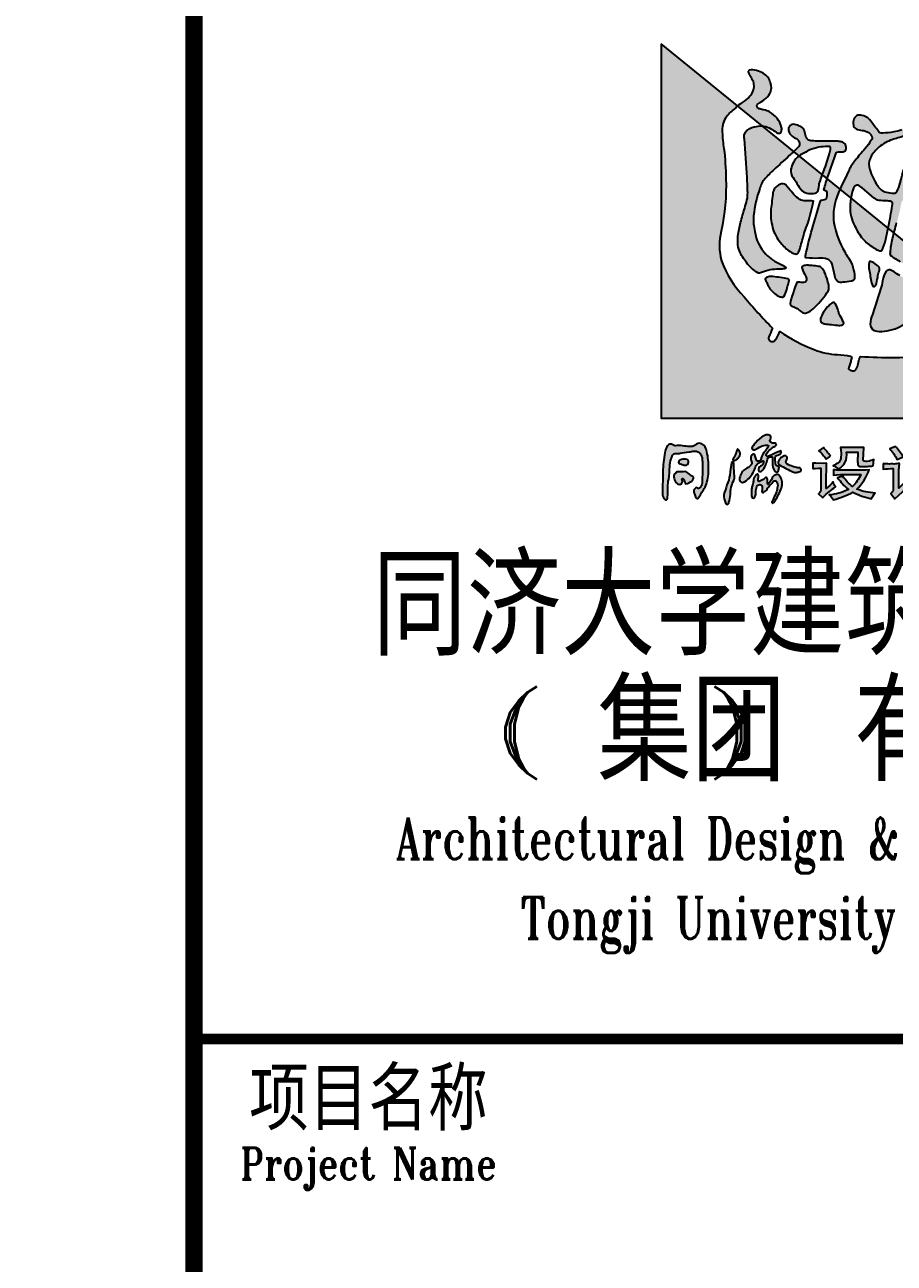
# Model space of a CAD drawing. Extents: x 239268 to 489116, y -316056 to -246175.
# Drawn here: x 346291 to 348051, y -265240 to -262731 of the extents above; entities that cross this region are included whole.
import ezdxf
from ezdxf.enums import TextEntityAlignment as Align

# ---------------------------------------------------------------- set-up
doc = ezdxf.new("R2010")
doc.units = 0
doc.header["$LTSCALE"] = 1000
doc.header["$MEASUREMENT"] = 0
doc.layers.get('0').update_dxf_attribs({"linetype": 'CONTINUOUS'})
doc.layers.add('图框', color=85, linetype='CONTINUOUS')
doc.styles.add('TKZ1_tjhts.shx', font='tjromant.shx', dxfattribs={"bigfont": 'tjhts.shx'})
doc.styles.add('TKZ2_tjkts.shx', font='tjromant.shx', dxfattribs={"bigfont": 'tjkts.shx'})

# ---------------------------------------------------------------- blocks, each defined once
blk = doc.blocks.new('TJAD_TK_LOGO')
at = {"layer": '图框'}
for points in [[(0.3088, 0.2387, -0.055111), (0.2978, 0.218, -0.399817), (0.2889, 0.2131, -0.15154), (0.2813, 0.2164, -0.301448), (0.2805, 0.2256, 0.010306), (0.2893, 0.248, -0.01851), (0.2158, 0.3296, -0.103184), (0.1567, 0.4231, -0.120959), (0.1559, 0.5005, 0.063512), (0.1683, 0.6375, 0.024265), (0.1633, 0.7157, -0.039016), (0.1589, 0.7586, -0.148803), (0.1672, 0.7952, -0.063522), (0.1899, 0.8185, -0.021561), (0.1991, 0.8269), (0, 0.9887), (0, 0.0136), (1.2, 0.0136), (0.9015, 0.2562, -0.02734), (0.8698, 0.2318, -0.056811), (0.8015, 0.1955, -0.043653), (0.7428, 0.1781, 0.070224), (0.7398, 0.1676, -0.155586), (0.7336, 0.1464, -0.268078), (0.7145, 0.1445, 0.046034), (0.7138, 0.1514, -0.10837), (0.7157, 0.158, 0.067272), (0.7193, 0.1723, 0.007869), (0.606, 0.1714, -0.018474), (0.519, 0.1742, 0.089356), (0.5135, 0.1595, -0.084297), (0.509, 0.1441, -0.378712), (0.4979, 0.1366, -0.129516), (0.4872, 0.1418, 0.010082), (0.4893, 0.1483, -0.06366), (0.4927, 0.1585, -0.047427), (0.496, 0.17, 0.412458), (0.4928, 0.175, 0.04646), (0.4591, 0.1791, -0.083304), (0.3984, 0.1918, -0.056916)], [(0.2775, 0.8514, 0.150805), (0.2864, 0.8696, 0.118181), (0.2844, 0.888, 0.061251), (0.2779, 0.9015, 0.110829), (0.2658, 0.9118, 0.065976), (0.2483, 0.9188, 0.129921), (0.2287, 0.9197, 0.40681), (0.2264, 0.9157, 0.07663), (0.2303, 0.907, -0.019502), (0.2369, 0.8958, -0.085799), (0.2406, 0.8843, -0.150999), (0.2351, 0.8585, -0.086307), (0.2248, 0.8465, -0.019332), (0.2062, 0.8326, 0.015742), (0.1991, 0.8269), (0.2636, 0.7745, -0.014783), (0.2672, 0.7742, -0.092021), (0.2852, 0.7675, -0.021612), (0.2992, 0.7583, 0.020501), (0.3016, 0.7569, -0.138406), (0.302, 0.7565, -0.004327), (0.3042, 0.7558, 0.041521), (0.3068, 0.7553, 0.017006), (0.3094, 0.7562, 0.175362), (0.3127, 0.7602, 0.115175), (0.3133, 0.7703, 0.133458), (0.3016, 0.7947, 0.090138), (0.282, 0.8113, 0.068529), (0.2674, 0.8165, -0.013934), (0.2566, 0.8189, -0.201719), (0.2496, 0.8239, -0.378426), (0.2504, 0.8307, -0.084166), (0.2598, 0.8373, 0.070184)], [(0.2636, 0.7745, 0.064867), (0.2476, 0.7736, 0.116531), (0.2256, 0.7646, 0.208218), (0.2161, 0.7503, 0.02194), (0.2164, 0.7413, -0.003556), (0.2234, 0.6402, -0.008585), (0.2249, 0.6059, -0.036626), (0.2244, 0.5869, -0.030322), (0.2188, 0.5654, 0.008639), (0.2079, 0.5277, 0.029199), (0.2005, 0.4927, 0.047639), (0.1991, 0.4689, 0.083135), (0.2032, 0.4501, 0.077424), (0.2218, 0.4185, 0.095524), (0.2514, 0.392, 0.133345), (0.2555, 0.391, 0.037671), (0.266, 0.3945, -0.074764), (0.2892, 0.4005, -0.017227), (0.3115, 0.4018, 0.103318), (0.3238, 0.4034, 0.529251), (0.3243, 0.406, 0.058891), (0.3103, 0.4144, -0.106556), (0.2722, 0.4408, -0.157893), (0.2439, 0.4997, -0.090292), (0.2406, 0.5406, -0.061166), (0.2567, 0.6121, -0.11155), (0.2702, 0.6374, -0.016825), (0.2934, 0.6606, -0.002917), (0.3335, 0.6973, 0.013927), (0.3452, 0.7082)], [(0.4736, 0.7314, 0.018572), (0.4732, 0.7314), (0.4732, 0.7318, 0.06936), (0.4703, 0.733, 0.047212), (0.46, 0.7347, 0.024282), (0.4431, 0.7352, -0.000753), (0.4115, 0.7353, -0.013374), (0.3921, 0.7358, -0.164458), (0.3817, 0.7396, -0.15617), (0.3755, 0.7508, 0.064833), (0.3714, 0.765, 0.17195), (0.3603, 0.7744, 0.077232), (0.3482, 0.7786, 0.099365), (0.3407, 0.7784, 0.128164), (0.3354, 0.7756, 0.199677), (0.3314, 0.766, 0.156287), (0.3348, 0.7545, 0.086381), (0.3434, 0.7463, 0.029794), (0.3514, 0.742, -0.218512), (0.3587, 0.7337, -0.050196), (0.3602, 0.726, -0.223734), (0.3564, 0.7197, -0.013892), (0.3452, 0.7082), (0.3589, 0.6971, -0.00619), (0.3868, 0.7123, -0.093205), (0.4339, 0.7212, -0.103421), (0.4394, 0.72, -0.384925), (0.4409, 0.717, -0.045853), (0.4384, 0.7029, -0.014561), (0.4233, 0.6576, 0.006316), (0.4195, 0.6478), (0.4323, 0.6374, -0.003465), (0.4348, 0.6445, -0.002724), (0.4557, 0.7043, -0.338072), (0.4611, 0.707, 0.005218), (0.4734, 0.7074, 0.309415), (0.4756, 0.7082, 0.132077), (0.4786, 0.7099, 0.147744), (0.4814, 0.7154, 0.135646), (0.4808, 0.7231, 0.18433)]]:
    blk.add_hatch(color=256, dxfattribs=at).paths.add_polyline_path(points)
h = blk.add_hatch(color=256, dxfattribs=at)
h.paths.add_polyline_path([(0.7123, 0.7547, 0.083086), (0.7078, 0.7611, 0.127732), (0.7011, 0.7644, 0.060999), (0.6727, 0.7685, 0.050289), (0.6488, 0.769, 0.061315), (0.6263, 0.7647, -0.058239), (0.6053, 0.759, -0.023274), (0.5769, 0.7559, -0.318074), (0.5654, 0.7615, -0.012807), (0.5459, 0.787, 0.176594), (0.5273, 0.8007, 0.141446), (0.5118, 0.8023, 0.254042), (0.5015, 0.7926, 0.094349), (0.5002, 0.7774, 0.272202), (0.5073, 0.7669, 0.06938), (0.523, 0.7632, -0.099001), (0.5405, 0.7575, -0.173209), (0.5486, 0.7467, -0.244282), (0.547, 0.7377, -0.042049), (0.5309, 0.7159, 0.019533), (0.5043, 0.6835, 0.074328), (0.4889, 0.6592, -0.003717), (0.4656, 0.6104), (0.4938, 0.5874, -0.03259), (0.4985, 0.6073, -0.114709), (0.5043, 0.6174), (0.5072, 0.6195), (0.5091, 0.6202), (0.5118, 0.6201), (0.5142, 0.6193), (0.5231, 0.6138), (0.5294, 0.6085), (0.5482, 0.5915), (0.5545, 0.5865), (0.5549, 0.5865, 0.137325), (0.5628, 0.5817, 0.052206), (0.5812, 0.5795, -0.039081), (0.5963, 0.5784, -0.061234), (0.5998, 0.5775, -0.389955), (0.6022, 0.5741, -0.015439), (0.6014, 0.5665, -0.009793), (0.5919, 0.5135, -0.001555), (0.5909, 0.5086), (0.6061, 0.4962, -0.005675), (0.6129, 0.5218, 0.021764), (0.6244, 0.5699, -0.037231), (0.6265, 0.5785, -0.166808), (0.6296, 0.5808, 0.014415), (0.6366, 0.5837, 0.232872), (0.6415, 0.5909, 0.087887), (0.641, 0.6009, 0.002273), (0.6378, 0.6149, -0.178357), (0.6381, 0.6188, -0.001216), (0.6509, 0.6596, -0.011476), (0.6643, 0.6991, -0.017032), (0.6756, 0.7288, -0.192629), (0.6888, 0.7399, -0.05264), (0.7021, 0.7447, 0.121865), (0.7115, 0.7475, 0.384919)])
h.paths.add_polyline_path([(0.5967, 0.7372, -0.021509), (0.6281, 0.7468, -0.053885), (0.6378, 0.7487, -0.363115), (0.652, 0.7407, -0.093078), (0.646, 0.7046, 0.023125), (0.6222, 0.6265, -0.067346), (0.6135, 0.6034, -0.278742), (0.6057, 0.5995, -0.067064), (0.5855, 0.6021, -0.223721), (0.5632, 0.6194, -0.070697), (0.543, 0.6609, -0.171192), (0.5437, 0.69, -0.090372), (0.5638, 0.7166, -0.097027)], flags=16)
h = blk.add_hatch(color=256, dxfattribs=at)
h.paths.add_polyline_path([(0.4195, 0.6478), (0.3589, 0.6971, 0.122439), (0.3441, 0.6794, 0.077208), (0.3376, 0.6622, 0.221374), (0.3431, 0.6401, -0.044103), (0.3534, 0.6251, 0.092474), (0.3673, 0.6059, 0.149827), (0.383, 0.5987, 0.078107), (0.4006, 0.5996, 0.300992), (0.4085, 0.6066, 0.003448), (0.4116, 0.6244, -0.014936)])
h.paths.add_polyline_path([(0.4481, 0.5312, -0.118411), (0.4656, 0.6104), (0.4323, 0.6374, 0.013731), (0.4236, 0.6091, 0.354128), (0.4255, 0.6066, 0.149403), (0.4255, 0.6062, -0.033756), (0.429, 0.6051, -0.301225), (0.4322, 0.6016, -0.067966), (0.4306, 0.5853, -0.155357), (0.4255, 0.5826, -0.0383), (0.4175, 0.5813, 0.394404), (0.4141, 0.5771, -0.002997), (0.3933, 0.5061, 0.027314), (0.3759, 0.4366, 0.262389), (0.3769, 0.4312, 0.054171), (0.4093, 0.4301, -0.120269), (0.4322, 0.4278, -0.238212), (0.445, 0.4145, -0.030328), (0.4518, 0.3843, 0.177342), (0.4589, 0.3692, 0.189169), (0.4732, 0.3674, 0.024901), (0.4941, 0.3699, 0.43233), (0.5035, 0.3812, 0.054023), (0.4992, 0.4064, 0.072563), (0.4928, 0.4227, -0.024272), (0.4732, 0.4551, -0.09052)])
h.paths.add_polyline_path([(0.5909, 0.5086), (0.4938, 0.5874, 0.02545), (0.492, 0.5716, 0.128799), (0.5009, 0.5201, 0.044216), (0.5216, 0.4843, 0.076323), (0.548, 0.4604, 0.034366), (0.5624, 0.4519, 0.076032), (0.5722, 0.4489, 0.341488), (0.575, 0.4509, 0.069217), (0.5844, 0.4795, 0.009229)])
h.paths.add_polyline_path([(0.6061, 0.4962, 0.003269), (0.6024, 0.4814, 0.051211), (0.5967, 0.4451, 0.204101), (0.5987, 0.435, -0.011598), (0.6232, 0.4203, -0.044991), (0.6598, 0.3936, -0.200983), (0.6695, 0.3801, -0.006426), (0.6785, 0.3385, 0.079721), (0.6871, 0.3112, 0.326464), (0.6907, 0.3094, 0.087838), (0.6948, 0.3111, 0.087656), (0.7146, 0.3317, 0.286319), (0.7196, 0.3603, 0.076349), (0.7011, 0.3885, -0.160397), (0.6755, 0.4398), (0.6755, 0.4398)])
h.paths.add_polyline_path([(0.8517, 0.2966), (0.7903, 0.3465, 0.007087), (0.7769, 0.3013, 0.070922), (0.7741, 0.2754, 0.248353), (0.779, 0.265, 0.199635), (0.7954, 0.2684, -0.006886), (0.8134, 0.2746, 0.05678), (0.8467, 0.293, 0.006803)])
h = blk.add_hatch(color=256, dxfattribs=at)
h.paths.add_polyline_path([(0.393, 0.5629, -0.011586), (0.3965, 0.5787, 0.253288), (0.3961, 0.5791, 0.095247), (0.3878, 0.5795, -0.0106), (0.3763, 0.5795, -0.133876), (0.3608, 0.5833, -0.082431), (0.3451, 0.5964, -0.01622), (0.3317, 0.6124, 0.042319), (0.324, 0.621, 0.140851), (0.3172, 0.6238, 0.145933), (0.3085, 0.6218, 0.038492), (0.302, 0.6178), (0.3016, 0.6178, 0.000616), (0.3, 0.6162, 0.032553), (0.2979, 0.6148, 0.095329), (0.2942, 0.6103, 0.096767), (0.2905, 0.5971, -0.001525), (0.2876, 0.5737, 0.034244), (0.285, 0.5522, 0.085899), (0.2916, 0.5041, 0.097395), (0.3137, 0.4669, 0.083463), (0.3395, 0.445, 0.098864), (0.3517, 0.4407, 0.30663), (0.3559, 0.443, 0.075685), (0.3606, 0.4535, 0.009946), (0.371, 0.4905, -0.023424), (0.3776, 0.5099, 0.034776)])
h.paths.add_polyline_path([(0.3331, 0.3723, 0.321528), (0.3303, 0.3767, 0.021484), (0.2909, 0.382, 0.022843), (0.2815, 0.3822, 0.102534), (0.2763, 0.381, 0.130045), (0.2718, 0.3783, 0.267367), (0.2712, 0.3737, -0.005872), (0.2757, 0.3643, 0.058515), (0.2798, 0.3554, 0.081344), (0.2949, 0.3383, 0.099387), (0.3095, 0.3298, 0.035917), (0.3152, 0.3284, 0.245908), (0.3185, 0.3297, 0.105203), (0.327, 0.3486, -0.034055), (0.3316, 0.3653, 0.056891)])
h.paths.add_polyline_path([(0.4315, 0.3396, 0.245812), (0.436, 0.3593, 0.065072), (0.4255, 0.3925, 0.134826), (0.4253, 0.3934, -0.114996), (0.4251, 0.3945, 0.061748), (0.4182, 0.4045, 0.16919), (0.4099, 0.4088, 0.009694), (0.3932, 0.4108, 0.017654), (0.3823, 0.4116, 0.044621), (0.3745, 0.4112, 0.15913), (0.3675, 0.4082, 0.263058), (0.3666, 0.4036, 0.037983), (0.3754, 0.3845, -0.091013), (0.3784, 0.3745, -0.183458), (0.3763, 0.3696, -0.186991), (0.3705, 0.3666, -0.076588), (0.3638, 0.3668, 0.012233), (0.357, 0.368, 0.175338), (0.3532, 0.367, 0.023216), (0.3404, 0.3302, 0.04069), (0.3358, 0.3123, 0.28537), (0.3389, 0.3059, 0.048651), (0.3472, 0.3023, -0.083296), (0.3595, 0.2951, 0.044689), (0.3674, 0.2887, 0.196761), (0.3781, 0.2876, 0.127879), (0.3954, 0.2982, 0.050671)])
h.paths.add_polyline_path([(0.4633, 0.2851, 0.013244), (0.4608, 0.2933, 0.042352), (0.4538, 0.3106, 0.086452), (0.451, 0.3142, 0.181931), (0.4475, 0.3144, 0.105167), (0.437, 0.3071, 0.063777), (0.4225, 0.2892, 0.079039), (0.415, 0.2726, 0.295118), (0.4173, 0.2626, 0.12746), (0.4262, 0.259, 0.051219), (0.4378, 0.2577, -0.006938), (0.4592, 0.2552, 0.101871), (0.4716, 0.2561, 0.282022), (0.4753, 0.2604, 0.127329), (0.4734, 0.2662), (0.4732, 0.2662, -0.004335)])
h.paths.add_polyline_path([(0.6577, 0.3076, -0.058552), (0.6453, 0.3355, -0.043685), (0.6412, 0.3591, 0.088622), (0.6365, 0.3722, 0.151789), (0.6215, 0.3846, -0.046532), (0.6062, 0.3942, 0.04555), (0.5995, 0.3981, 0.043142), (0.5967, 0.3991), (0.5966, 0.3994, 0.251715), (0.5858, 0.3963, 0.137334), (0.5764, 0.371, -0.022108), (0.5712, 0.349, 0.025269), (0.5573, 0.3052, -0.028381), (0.5499, 0.2836, 0.095667), (0.5444, 0.258, 0.266705), (0.5545, 0.2414, 0.133638), (0.5811, 0.2399, 0.117773), (0.6341, 0.259, 0.081266), (0.6603, 0.2854, 0.080524), (0.6632, 0.2917), (0.6632, 0.292), (0.6636, 0.2924), (0.6636, 0.2952), (0.6632, 0.2952, 0.059624)])
h.paths.add_polyline_path([(0.5675, 0.4064, 0.121011), (0.5636, 0.4099, 0.051248), (0.5498, 0.4198, 0.077555), (0.5447, 0.4219, 0.238499), (0.5422, 0.4212, 0.167798), (0.5412, 0.4181, 0.09655), (0.5414, 0.3999, -0.014406), (0.5433, 0.3923, -0.00033), (0.5454, 0.375, 0.1059), (0.5513, 0.3573, 0.313865), (0.5557, 0.3565, 0.231713), (0.5604, 0.3643, 0.026659), (0.5643, 0.3846, -0.007425), (0.5681, 0.3998, 0.16995)])
h.paths.add_polyline_path([(0.6788, 0.2495, 0.082015), (0.6802, 0.2581, 0.360369), (0.6746, 0.2636, 0.094324), (0.6683, 0.2635, 0.109868), (0.6658, 0.2629, -0.017853), (0.6636, 0.2619), (0.6632, 0.2619, 0.095638), (0.6515, 0.2506, 0.069381), (0.6467, 0.2423, 0.391778), (0.6489, 0.2376, 0.16265), (0.6584, 0.2374, 0.029698), (0.6632, 0.2387), (0.6636, 0.2387, 0.027865), (0.6738, 0.2427, 0.232972)])
h.paths.add_polyline_path([(0.7651, 0.3086, -0.00792), (0.7663, 0.3122, -0.04061), (0.7673, 0.3161, 0.057732), (0.7686, 0.323, 0.231089), (0.7664, 0.3309, 0.223752), (0.7548, 0.3302, 0.032861), (0.7336, 0.3152, -0.012035), (0.7156, 0.3033, 0.160241), (0.7001, 0.2874, 0.160304), (0.6998, 0.2673, 0.221951), (0.7087, 0.2557, 0.080228), (0.7255, 0.2484, 0.124433), (0.7414, 0.2473, 0.177577), (0.7482, 0.2548, 0.06059), (0.7578, 0.2826, -0.013372)])
h = blk.add_hatch(color=256, dxfattribs=at)
h.paths.add_polyline_path([(0.1087, -0.0549, 0.215782), (0.0955, -0.0527, 0.067417), (0.0878, -0.0572, -0.168397), (0.0723, -0.0608, -0.018722), (0.0557, -0.0587, 0.069135), (0.0371, -0.0584, -0.211583), (0.0322, -0.0571, 0.012327), (0.0271, -0.0542, 0.18165), (0.0227, -0.0546, 0.234564), (0.0145, -0.0607, 0.06939), (0.0092, -0.0773, 0.040114), (0.004, -0.1264, 0.00862), (0.0038, -0.1509, 0.034302), (0.0033, -0.1865, 0.240525), (0.0113, -0.1992, 0.151405), (0.014, -0.1995, 0.254247), (0.0165, -0.1924, 0.038225), (0.0174, -0.1663, -0.061608), (0.0194, -0.1463, 0.026815), (0.0223, -0.1127, -0.054652), (0.0257, -0.0929, -0.028262), (0.0289, -0.0835, -0.253686), (0.0385, -0.0789, 0.007206), (0.0489, -0.0782, -0.006599), (0.0729, -0.0746, 0.009999), (0.0841, -0.0723, -0.062381), (0.0934, -0.0735, -0.15567), (0.0993, -0.0771, -0.051163), (0.1052, -0.0853, -0.102101), (0.1065, -0.0911, -0.03095), (0.1072, -0.1291, 0.010088), (0.1069, -0.1503, -0.131285), (0.1038, -0.1627, -0.019629), (0.1006, -0.1683, -0.485137), (0.0962, -0.1696, 0.001583), (0.093, -0.1677, 0.165296), (0.0875, -0.1704, 0.24859), (0.0847, -0.1785, 0.066176), (0.0882, -0.1886, 0.038595), (0.0909, -0.1945, 0.378365), (0.0951, -0.1957, 0.077759), (0.1038, -0.1826, 0.016012), (0.1121, -0.17, 0.054651), (0.1183, -0.1552, 0.087206), (0.1231, -0.1116, 0.064902), (0.1173, -0.0684, 0.144064)])
h.paths.add_polyline_path([(0.0629, -0.0931), (0.0559, -0.0934), (0.0526, -0.0942), (0.0487, -0.0957), (0.0473, -0.0971), (0.0457, -0.0999, 0.333571), (0.0462, -0.1038, 0.045952), (0.0523, -0.1067, 0.064784), (0.0622, -0.1092, 0.210865), (0.0684, -0.1072, 0.127927), (0.0706, -0.102, 0.211886), (0.0696, -0.0958, 0.12013), (0.0674, -0.0941)], flags=17)
h.paths.add_polyline_path([(0.058, -0.146, -0.039434), (0.0609, -0.152, 0.054133), (0.0642, -0.1578, 0.123184), (0.0796, -0.1504, 0.140353), (0.0842, -0.1429, 0.284617), (0.0828, -0.1391, -0.012464), (0.0763, -0.135, 0.016141), (0.0639, -0.1258, -0.029736), (0.0406, -0.1269, -0.149024), (0.0367, -0.13, 0.190304), (0.0335, -0.134, 0.089845), (0.0332, -0.143, 0.171078), (0.0413, -0.1572, 0.249801), (0.0503, -0.1586, 0.378768), (0.055, -0.1529, 0.031236), (0.054, -0.1458), (0.0561, -0.1439)], flags=17)
h.paths.add_polyline_path([(0.1936, -0.0808, -0.130766), (0.1929, -0.0832, -0.049), (0.1889, -0.0904, 0.175351), (0.1867, -0.0955, 0.389375), (0.1886, -0.0971, 0.146359), (0.1966, -0.0935, 0.079034), (0.2024, -0.0886, 0.101244), (0.205, -0.0836, 0.132531), (0.2051, -0.0769, 0.067751), (0.2031, -0.0722, 0.050259), (0.1996, -0.0676, 0.454265), (0.198, -0.0678, 0.06765), (0.196, -0.0731, 0.007561)])
h.paths.add_polyline_path([(0.189, -0.104, 0.313541), (0.1862, -0.1002, 0.335576), (0.1832, -0.1018, 0.015792), (0.1784, -0.1349, -0.057755), (0.1712, -0.1608, 0.000363), (0.1628, -0.1859, 0.094511), (0.1671, -0.2072, 0.230423), (0.1705, -0.2113, 0.369117), (0.1764, -0.2058, 0.039319), (0.18, -0.1854, -0.109188), (0.1887, -0.1489, 0.00425), (0.1908, -0.1434, 0.032369), (0.1887, -0.118, -0.025515)])
h.paths.add_polyline_path([(0.251, -0.0452, 0.093827), (0.2363, -0.0633, 0.302072), (0.2373, -0.0679, 0.296548), (0.2444, -0.0681, 0.04254), (0.259, -0.0604, -0.129019), (0.2753, -0.0571, -0.117204), (0.2785, -0.0581, -0.328405), (0.2786, -0.0608, -0.051459), (0.2703, -0.0723, 0.085646), (0.2604, -0.09, 0.031903), (0.2597, -0.0932, -0.315533), (0.2562, -0.0979, -0.134544), (0.2509, -0.099, -0.408117), (0.2479, -0.0961, 0.035639), (0.2445, -0.0851, 0.084333), (0.2416, -0.0806, 0.358627), (0.239, -0.0802, 0.227473), (0.2329, -0.092, 0.148882), (0.235, -0.0994, -0.254787), (0.2358, -0.1059, -0.110418), (0.229, -0.1131, -0.032156), (0.2173, -0.1207, 0.122106), (0.2102, -0.1279, 0.074479), (0.2035, -0.1443, 0.233421), (0.2058, -0.152, 0.316166), (0.2167, -0.1523, 0.122903), (0.2315, -0.1397, 0.056501), (0.2413, -0.1246, -0.025506), (0.2474, -0.11, -0.174643), (0.2597, -0.1006, 0.004602), (0.2657, -0.0979, -0.251477), (0.2643, -0.107, -0.130218), (0.2586, -0.1116, 0.16089), (0.2539, -0.1165, 0.172735), (0.253, -0.123, 0.448793), (0.2607, -0.1246, 0.141971), (0.272, -0.1086, 0.057248), (0.2765, -0.0945, -0.334885), (0.2836, -0.0873, -0.076773), (0.2877, -0.0871, -0.545841), (0.2894, -0.0894, -0.008092), (0.2895, -0.1045, 0.139136), (0.2949, -0.1235, 0.144746), (0.301, -0.1277, 0.355116), (0.3041, -0.1263, 0.046986), (0.3064, -0.118, 0.052614), (0.3072, -0.1148, 0.237681), (0.3057, -0.1128, 0.025436), (0.3015, -0.1114, -0.354836), (0.298, -0.1075, -0.049448), (0.2968, -0.0935, -0.035628), (0.2969, -0.0883, -0.387964), (0.3001, -0.084, -0.009611), (0.3071, -0.0814, 0.187317), (0.3113, -0.0778, 0.232403), (0.3115, -0.0721, 0.143525), (0.3105, -0.0719, 0.022411), (0.2879, -0.0821, -0.00319), (0.2795, -0.086, -0.206179), (0.276, -0.0863, -0.165764), (0.2735, -0.0838, -0.217969), (0.274, -0.0802, -0.110096), (0.2841, -0.0684, -0.031862), (0.2964, -0.0594, 0.078929), (0.2994, -0.0567, 0.264707), (0.2996, -0.0548, 0.034215), (0.298, -0.0525, 0.174735), (0.2957, -0.0516, 0.001752), (0.2917, -0.0518, -0.177458), (0.2867, -0.0505, -0.140307), (0.2831, -0.0469, -0.275752), (0.2842, -0.0412, 0.167681), (0.2852, -0.035, 0.301407), (0.2787, -0.0302, 0.08311), (0.273, -0.0304, 0.130737)])
h.paths.add_polyline_path([(0.3265, -0.1185, 0.027579), (0.3434, -0.1267, 0.154526), (0.3537, -0.1275, 0.082415), (0.3631, -0.1246, 0.312986), (0.3634, -0.1187, 0.221824), (0.3602, -0.1161, 0.031656), (0.355, -0.1158, -0.00721), (0.3422, -0.1122, -0.071904), (0.3274, -0.106, -0.267193), (0.324, -0.1005, -0.023267), (0.3278, -0.0922, 0.395574), (0.3247, -0.0851, 0.188464), (0.3166, -0.0869, 0.051998), (0.3107, -0.0902, 0.108508), (0.3062, -0.0972, 0.200123), (0.3045, -0.1041, 0.191616), (0.3078, -0.1086, -0.01282)])
h.paths.add_polyline_path([(0.3061, -0.1345, 0.188222), (0.2987, -0.1344, 0.20573), (0.2909, -0.1393, 0.018376), (0.2852, -0.1492, -0.117409), (0.2773, -0.1592, -0.060927), (0.2765, -0.1465, 0.215117), (0.2745, -0.1419, 0.470033), (0.2699, -0.1433, -0.045545), (0.2616, -0.1486, -0.074224), (0.2553, -0.1514, -0.568137), (0.252, -0.1485, -0.07678), (0.2526, -0.1441, 0.100197), (0.2529, -0.1346, 0.387299), (0.2502, -0.1327, 0.118665), (0.2478, -0.1338, 0.185429), (0.2406, -0.1469, -0.018374), (0.2387, -0.1583, 0.026924), (0.2355, -0.1694, -0.013447), (0.2349, -0.18, 0.097057), (0.2361, -0.1921, 0.277047), (0.2398, -0.1951, 0.192921), (0.2429, -0.1932, 0.125735), (0.2464, -0.1796, -0.084178), (0.2486, -0.1648, -0.292454), (0.2566, -0.1598, -0.427415), (0.2627, -0.1662, -0.039723), (0.2621, -0.1773, 0.744354), (0.2674, -0.1794, 0.173973), (0.2753, -0.1721, -0.079593), (0.2831, -0.1615, 0.037997), (0.2923, -0.1518, -0.536451), (0.3002, -0.1519, -0.220641), (0.3027, -0.1657, -0.033334), (0.3, -0.1785, -0.02197), (0.2922, -0.1962, -0.036413), (0.288, -0.2042, 0.059035), (0.2879, -0.2046, 0.221247), (0.2894, -0.2077, 0.229092), (0.2907, -0.2079, 0.104052), (0.2938, -0.2056, 0.039622), (0.3034, -0.1893, 0.031663), (0.3116, -0.1728, 0.083922), (0.3151, -0.1559, 0.095464), (0.3114, -0.1418, 0.118136)])
h.paths.add_polyline_path([(0.4291, -0.0935), (0.4405, -0.0853, 0.028783), (0.4221, -0.0627), (0.4102, -0.0715, -0.06685)])
h.paths.add_polyline_path([(0.4215, -0.1047), (0.4022, -0.1042), (0.3969, -0.1036), (0.3948, -0.1036), (0.3948, -0.1181), (0.4007, -0.1176), (0.4092, -0.1169), (0.4158, -0.1168), (0.4158, -0.1709, -0.223037), (0.4102, -0.1829, -0.003297), (0.4095, -0.1842), (0.42, -0.1936, 0.201777), (0.4221, -0.1917, -0.033526), (0.4536, -0.1659, -0.02738), (0.4473, -0.1527, -0.067274), (0.4298, -0.1697, -0.004515), (0.43, -0.112, -0.051491), (0.4312, -0.1036)])
h.paths.add_polyline_path([(0.4681, -0.0776), (0.4676, -0.0915, -0.202539), (0.4614, -0.1024, -0.066868), (0.4473, -0.1105, -0.101276), (0.4613, -0.1193, 0.145344), (0.4788, -0.1017, 0.140249), (0.4824, -0.0753, -0.003162), (0.5118, -0.0753, -0.016144), (0.5113, -0.0906, 0.052901), (0.5122, -0.1087, 0.214665), (0.5146, -0.1118, 0.093296), (0.5153, -0.1118, 0.137117), (0.5238, -0.1126, 0.000424), (0.5373, -0.1123, 0.022294), (0.5517, -0.1112), (0.5538, -0.0948), (0.5502, -0.0961), (0.5458, -0.0974), (0.5419, -0.0985), (0.5363, -0.0994), (0.5323, -0.0995), (0.5266, -0.0985), (0.5261, -0.0963), (0.5266, -0.0805), (0.5279, -0.0627), (0.5208, -0.0631), (0.5109, -0.0633), (0.4981, -0.0633), (0.4859, -0.0633), (0.4771, -0.0632), (0.4669, -0.0627)])
h.paths.add_polyline_path([(0.5056, -0.1225, -0.002263), (0.4652, -0.1224, -0.028919), (0.4487, -0.1207), (0.4487, -0.1351), (0.4568, -0.134), (0.467, -0.1332, -0.001197), (0.5012, -0.1332, 0.000411), (0.5195, -0.1332, -0.117897), (0.4977, -0.1647, -0.081518), (0.4732, -0.1382), (0.4592, -0.142, 0.067412), (0.4873, -0.1722, -0.099344), (0.4368, -0.1867, -0.117302), (0.4487, -0.1993, 0.051291), (0.4985, -0.1798, 0.052048), (0.5475, -0.1968, -0.102524), (0.5573, -0.1817, -0.086164), (0.5097, -0.1716, 0.112398), (0.5412, -0.1212, -0.018709)])
h.paths.add_polyline_path([(0.6036, -0.1181), (0.6036, -0.1747, -0.094232), (0.598, -0.1829), (0.6085, -0.1968), (0.647, -0.1609), (0.64, -0.147), (0.619, -0.1691), (0.619, -0.1241, -0.058001), (0.6207, -0.1057, 0.319569), (0.6199, -0.1049, 0.045142), (0.6064, -0.1062, 0.020451), (0.5944, -0.1061, -0.034776), (0.5777, -0.1049), (0.5777, -0.1193, -0.030546)])
h.paths.add_polyline_path([(0.6099, -0.0601), (0.5952, -0.0664, -0.049542), (0.6141, -0.0941), (0.6302, -0.0872, 0.030356)])
h.paths.add_polyline_path([(0.6595, -0.1054, -0.019379), (0.6351, -0.1042), (0.6351, -0.1193, -0.02608), (0.6603, -0.1181), (0.682, -0.1181), (0.682, -0.1729, -0.021278), (0.6806, -0.2012), (0.6974, -0.2012, -0.017067), (0.6967, -0.1716), (0.6967, -0.1181), (0.7148, -0.1181, -0.024313), (0.7409, -0.1193), (0.7409, -0.1042, -0.018656), (0.7103, -0.1055), (0.6967, -0.1055), (0.6967, -0.0765, -0.143011), (0.7016, -0.0589, 0.162811), (0.697, -0.0572, 0.035376), (0.6847, -0.0564, 0.004148), (0.6806, -0.0564, -0.046173), (0.6819, -0.0675, -0.00345), (0.682, -0.1055, -0.001359)])
h.paths.add_polyline_path([(0.7665, -0.0695), (0.7665, -0.0854), (0.8078, -0.0854), (0.8078, -0.2004), (0.8257, -0.2004), (0.8257, -0.0854), (0.867, -0.0854), (0.867, -0.0695)])
h.paths.add_polyline_path([(0.9301, -0.1569, -0.040499), (0.9291, -0.1744, -0.3078), (0.915, -0.1875, -0.189438), (0.8973, -0.1845, -0.186489), (0.89, -0.1721, -0.07743), (0.8894, -0.158), (0.8723, -0.158, 0.198241), (0.8816, -0.1938, 0.214326), (0.9098, -0.2039, 0.249549), (0.9415, -0.1907, 0.135294), (0.948, -0.1641), (0.948, -0.0695), (0.9301, -0.0695)])
h.paths.add_polyline_path([(1.0285, -0.0695), (1.0088, -0.0695), (0.9602, -0.2004), (0.9786, -0.2004), (0.9926, -0.1613), (1.0441, -0.1613), (1.0579, -0.2004), (1.0772, -0.2004)])
h.paths.add_polyline_path([(1.0186, -0.0882), (1.0389, -0.146), (0.9981, -0.146)], flags=16)
h.paths.add_polyline_path([(1.0908, -0.0695), (1.0908, -0.2004), (1.1399, -0.2004, 0.229129), (1.182, -0.1827, 0.179316), (1.1971, -0.1343, 0.181564), (1.1826, -0.0858, 0.220204), (1.1406, -0.0695)])
h.paths.add_polyline_path([(1.1086, -0.0846), (1.1391, -0.0846, -0.337188), (1.1746, -0.1078, -0.124189), (1.1773, -0.1517, -0.40123), (1.1391, -0.1844), (1.1086, -0.1844)], flags=16)
blk.add_lwpolyline([(0, 0.9887), (0, 0.0136), (1.2, 0.0136)], close=True, dxfattribs=at)
for points in [[(0.6232, 0.4203, 0.011598), (0.5987, 0.435, -0.204101), (0.5967, 0.4451, -0.051211), (0.6024, 0.4814, -0.008944), (0.6129, 0.5218, 0.021764)], [(0.6263, 0.7647, -0.058239), (0.6053, 0.759, -0.023274), (0.5769, 0.7559, -0.318074), (0.5654, 0.7615, -0.012807), (0.5459, 0.787, 0.176594), (0.5273, 0.8007, 0.141446), (0.5118, 0.8023, 0.254042), (0.5015, 0.7926, 0.094349), (0.5002, 0.7774, 0.272202), (0.5073, 0.7669, 0.06938), (0.523, 0.7632, -0.099001), (0.5405, 0.7575, -0.176084), (0.5487, 0.7465, -0.238335), (0.547, 0.7377, -0.042049), (0.5309, 0.7159, 0.019533), (0.5043, 0.6835, 0.074328), (0.4889, 0.6592, -0.003717), (0.4656, 0.6104, 0.118412), (0.4481, 0.5312, 0.09052), (0.4732, 0.4551, 0.024272), (0.4928, 0.4227, -0.072563), (0.4992, 0.4064, -0.054023), (0.5035, 0.3812, -0.43233), (0.4941, 0.3699, -0.024901), (0.4732, 0.3674, -0.189169), (0.4589, 0.3692, -0.177342), (0.4518, 0.3843, 0.030328), (0.445, 0.4145, 0.238212), (0.4322, 0.4278, 0.120269), (0.4093, 0.4301, -0.054171), (0.3769, 0.4312, -0.262389), (0.3759, 0.4366, -0.027314), (0.3933, 0.5061, 0.002997), (0.4141, 0.5771, -0.42145), (0.4179, 0.5814, 0.036527), (0.4255, 0.5826, 0.155357), (0.4306, 0.5853, 0.067966), (0.4322, 0.6016, 0.301225), (0.429, 0.6051, 0.033756), (0.4255, 0.6062, -0.149403), (0.4255, 0.6066, -0.354128), (0.4236, 0.6091, -0.017197), (0.4348, 0.6445, -0.010154), (0.4348, 0.6445, -0.002724), (0.4557, 0.7043, -0.338072), (0.4611, 0.707, 0.005218), (0.4734, 0.7074, 0.309415), (0.4756, 0.7082, 0.132077), (0.4786, 0.7099, 0.147744), (0.4814, 0.7154, 0.135646), (0.4808, 0.7231, 0.18433), (0.4736, 0.7314, 0.018572), (0.4732, 0.7314), (0.4732, 0.7318, 0.071117), (0.4702, 0.733, 0.046841), (0.46, 0.7347, 0.024282), (0.4431, 0.7352, -0.000753), (0.4115, 0.7353, -0.013374), (0.3921, 0.7358, -0.164458), (0.3817, 0.7396, -0.15617), (0.3755, 0.7508, 0.064833), (0.3714, 0.765, 0.17195), (0.3603, 0.7744, 0.077232), (0.3482, 0.7786, 0.099365), (0.3407, 0.7784, 0.128164), (0.3354, 0.7756, 0.199677), (0.3314, 0.766, 0.156287), (0.3348, 0.7545, 0.086381), (0.3434, 0.7463, 0.029794), (0.3514, 0.742, -0.218512), (0.3587, 0.7337, -0.050196), (0.3602, 0.726, -0.223734), (0.3564, 0.7197, -0.027824), (0.3335, 0.6973, 0.002917), (0.2934, 0.6606, 0.016825), (0.2702, 0.6374, 0.11155), (0.2567, 0.6121, 0.061166), (0.2406, 0.5406, 0.090292), (0.2439, 0.4997, 0.157893), (0.2722, 0.4408, 0.106556), (0.3103, 0.4144, -0.057352), (0.324, 0.4062, -0.620281), (0.3238, 0.4034, -0.103318), (0.3115, 0.4018, 0.017227), (0.2892, 0.4005, 0.074764), (0.266, 0.3945, -0.037671), (0.2555, 0.391, -0.146442), (0.2511, 0.3922, -0.094541), (0.2218, 0.4185, -0.075684), (0.2035, 0.4493, -0.086697), (0.1991, 0.4689, -0.047639), (0.2005, 0.4927, -0.029199), (0.2079, 0.5277, -0.008639), (0.2188, 0.5654, 0.030322), (0.2244, 0.5869, 0.036626), (0.2249, 0.6059, 0.008585), (0.2234, 0.6402, 0.003541), (0.2164, 0.7409, -0.022961), (0.2161, 0.7503, -0.208218), (0.2256, 0.7646, -0.116531), (0.2476, 0.7736, -0.079727), (0.2672, 0.7742, -0.092021), (0.2852, 0.7675, -0.021612), (0.2992, 0.7583, 0.020501), (0.3016, 0.7569, -0.138406), (0.302, 0.7565, -0.004327), (0.3042, 0.7558, 0.041521), (0.3068, 0.7553, 0.017006), (0.3094, 0.7562, 0.218913), (0.313, 0.7614, 0.100805), (0.3133, 0.7703, 0.133458), (0.3016, 0.7947, 0.090138), (0.282, 0.8113, 0.068529), (0.2674, 0.8165, -0.013934), (0.2566, 0.8189, -0.201719), (0.2496, 0.8239, -0.33618), (0.2499, 0.8301, -0.089843), (0.2598, 0.8373, 0.067656), (0.2769, 0.8508, 0.15691), (0.2864, 0.8696, 0.118181), (0.2844, 0.888, 0.061251), (0.2779, 0.9015, 0.110829), (0.2658, 0.9118, 0.065976), (0.2483, 0.9188, 0.126476), (0.2292, 0.9198, 0.453262), (0.2264, 0.9157, 0.07663), (0.2303, 0.907, -0.019502), (0.2369, 0.8958, -0.085799), (0.2406, 0.8843, -0.150999), (0.2351, 0.8585, -0.086307), (0.2248, 0.8465, -0.019332), (0.2062, 0.8326, 0.037315), (0.1899, 0.8185, 0.063522), (0.1672, 0.7952, 0.148803), (0.1589, 0.7586, 0.039016), (0.1633, 0.7157, -0.024265), (0.1683, 0.6375, -0.063512), (0.1559, 0.5005, 0.120959), (0.1567, 0.4231, 0.103184), (0.2158, 0.3296, 0.01851), (0.2893, 0.248, -0.010306), (0.2805, 0.2256, 0.301448), (0.2813, 0.2164, 0.15154), (0.2889, 0.2131, 0.399817), (0.2978, 0.218, 0.055111), (0.3088, 0.2387, 0.056916), (0.3984, 0.1918, 0.083304), (0.4591, 0.1791, -0.046418), (0.4928, 0.175, -0.509372), (0.4955, 0.1688, 0.042269), (0.4927, 0.1585, 0.06366), (0.4893, 0.1483, -0.010082), (0.4872, 0.1418, 0.129516), (0.4979, 0.1366, 0.378712), (0.509, 0.1441, 0.084297), (0.5135, 0.1595, -0.089356), (0.519, 0.1742, 0.018474), (0.606, 0.1714, -0.007869), (0.7193, 0.1723, -0.067272)], [(0.6281, 0.7468, 0.021509), (0.5967, 0.7372, 0.097027), (0.5638, 0.7166, 0.090372), (0.5437, 0.69, 0.169889), (0.5429, 0.6611, 0.071038), (0.5632, 0.6194, 0.223721), (0.5855, 0.6021, 0.067064), (0.6057, 0.5995, 0.278742), (0.6135, 0.6034, 0.067346), (0.6222, 0.6265, -0.023125), (0.646, 0.7046, 0.093078), (0.652, 0.7407, 0.363115), (0.6378, 0.7487, 0.053885), (0.6281, 0.7468, 6.810958)], [(0.4339, 0.7212, 0.093231), (0.3868, 0.7123, 0.00619), (0.3589, 0.6971, 0.122439), (0.3441, 0.6794, 0.077208), (0.3376, 0.6622, 0.223971), (0.3433, 0.6399, -0.043458), (0.3534, 0.6251, 0.092474), (0.3673, 0.6059, 0.149827), (0.383, 0.5987, 0.078107), (0.4006, 0.5996, 0.300992), (0.4085, 0.6066, 0.003448), (0.4116, 0.6244, -0.021253), (0.4233, 0.6576, 0.014561), (0.4384, 0.7029, 0.045853), (0.4409, 0.717, 0.360509), (0.4396, 0.7199, 0.107188), (0.4339, 0.7212, -16745.559379)], [(0.3961, 0.5791, 0.094892), (0.3878, 0.5795, -0.0106), (0.3763, 0.5795, -0.133876), (0.3608, 0.5833, -0.082431), (0.3451, 0.5964, -0.01622), (0.3317, 0.6124, 0.042319), (0.324, 0.621, 0.140851), (0.3172, 0.6238, 0.145933), (0.3085, 0.6218, 0.038492), (0.302, 0.6178), (0.3016, 0.6178, 0.000616), (0.3, 0.6162, 0.031804), (0.298, 0.6148, 0.096292), (0.2942, 0.6103, 0.096767), (0.2905, 0.5971, -0.001525), (0.2876, 0.5737, 0.034244), (0.285, 0.5522, 0.085899), (0.2916, 0.5041, 0.097395), (0.3137, 0.4669, 0.083463), (0.3395, 0.445, 0.098864), (0.3517, 0.4407, 0.30663), (0.3559, 0.443, 0.075685), (0.3606, 0.4535, 0.009946), (0.371, 0.4905, -0.023424), (0.3776, 0.5099, 0.034776), (0.393, 0.5629, -0.011586), (0.3965, 0.5787, 0.266953), (0.3961, 0.5791, -9.367818)], [(0.5963, 0.5784, 0.039081), (0.5812, 0.5795, -0.052206), (0.5628, 0.5817, -0.137325), (0.5549, 0.5865), (0.5545, 0.5865), (0.5482, 0.5915), (0.5294, 0.6085), (0.5231, 0.6138), (0.5142, 0.6193), (0.5118, 0.6201), (0.5091, 0.6202), (0.5072, 0.6195), (0.5043, 0.6174, 0.11368), (0.4985, 0.6074, 0.058255), (0.492, 0.5716, 0.128799), (0.5009, 0.5201, 0.044216), (0.5216, 0.4843, 0.076323), (0.548, 0.4604, 0.034366), (0.5624, 0.4519, 0.072238), (0.5717, 0.449, 0.392565), (0.575, 0.4509, 0.069217), (0.5844, 0.4795, 0.010784), (0.5919, 0.5135, 0.009793), (0.6014, 0.5665, 0.015439), (0.6022, 0.5741, 0.389955), (0.5998, 0.5775, 0.061234), (0.5963, 0.5784, -16.613237)], [(0.5636, 0.4099, 0.051248), (0.5498, 0.4198, 0.074352), (0.545, 0.4219, 0.258738), (0.5422, 0.4212, 0.167798), (0.5412, 0.4181, 0.09655), (0.5414, 0.3999, -0.014406), (0.5433, 0.3923, -0.00033), (0.5454, 0.375, 0.1059), (0.5513, 0.3573, 0.313865), (0.5557, 0.3565, 0.231713), (0.5604, 0.3643, 0.026659), (0.5643, 0.3846, -0.007268), (0.568, 0.3995, 0.17843), (0.5675, 0.4064, 0.121011), (0.5636, 0.4099, -4.005973)], [(0.3745, 0.4112, 0.15913), (0.3675, 0.4082, 0.288408), (0.3667, 0.4032, 0.037176), (0.3754, 0.3845, -0.091013), (0.3784, 0.3745, -0.183458), (0.3763, 0.3696, -0.186991), (0.3705, 0.3666, -0.073503), (0.3641, 0.3668, 0.012051), (0.3574, 0.3679, 0.191959), (0.3532, 0.367, 0.023216), (0.3404, 0.3302, 0.04069), (0.3358, 0.3123, 0.28537), (0.3389, 0.3059, 0.048651), (0.3472, 0.3023, -0.083296), (0.3595, 0.2951, 0.044689), (0.3674, 0.2887, 0.196761), (0.3781, 0.2876, 0.127879), (0.3954, 0.2982, 0.050671), (0.4315, 0.3396, 0.245812), (0.436, 0.3593, 0.065072), (0.4255, 0.3925, 0.14855), (0.4253, 0.3935, -0.105311), (0.4251, 0.3945, 0.061748), (0.4182, 0.4045, 0.172152), (0.4097, 0.4088, 0.009599), (0.3932, 0.4108, 0.017654), (0.3823, 0.4116, 0.044621), (0.3745, 0.4112, 14.039162)], [(0.5995, 0.3981, 0.043142), (0.5967, 0.3991), (0.5966, 0.3994, 0.251715), (0.5858, 0.3963, 0.137334), (0.5764, 0.371, -0.022108), (0.5712, 0.349, 0.025269), (0.5573, 0.3052, -0.028381), (0.5499, 0.2836, 0.095667), (0.5444, 0.258, 0.266705), (0.5545, 0.2414, 0.133638), (0.5811, 0.2399, 0.117773), (0.6341, 0.259, 0.081266)], [(0.6215, 0.3846, -0.046532), (0.6062, 0.3942, 0.04555), (0.5995, 0.3981, -0.637022)], [(0.3303, 0.3767, 0.021484), (0.2909, 0.382, 0.022843), (0.2815, 0.3822, 0.102534), (0.2763, 0.381, 0.130045), (0.2718, 0.3783, 0.297474), (0.2714, 0.3732, -0.00558), (0.2757, 0.3643, 0.058515), (0.2798, 0.3554, 0.081344), (0.2949, 0.3383, 0.099387), (0.3095, 0.3298, 0.035917), (0.3152, 0.3284, 0.291616), (0.3189, 0.3302, 0.101893), (0.327, 0.3486, -0.0334), (0.3315, 0.3649, 0.055709), (0.333, 0.3718, 0.351699), (0.3303, 0.3767, 0.192035)], [(0.4475, 0.3144, 0.105167), (0.437, 0.3071, 0.063777), (0.4225, 0.2892, 0.079039), (0.415, 0.2726, 0.295118), (0.4173, 0.2626, 0.12746), (0.4262, 0.259, 0.051219), (0.4378, 0.2577, -0.006938), (0.4592, 0.2552, 0.096731), (0.471, 0.2559, 0.313514), (0.4753, 0.2604, 0.118262), (0.4736, 0.2658), (0.4736, 0.2661), (0.4732, 0.2662, -0.004335), (0.4633, 0.2851, 0.013244), (0.4608, 0.2933, 0.040921), (0.4541, 0.31, 0.09847), (0.451, 0.3142, 0.181931), (0.4475, 0.3144, 6.785247)], [(0.4405, -0.0853, 0.028783), (0.4221, -0.0627), (0.4102, -0.0715, -0.06685), (0.4291, -0.0935), (0.4405, -0.0853)], [(0.6099, -0.0601), (0.5952, -0.0664, -0.049542), (0.6141, -0.0941), (0.6302, -0.0872, 0.030356), (0.6099, -0.0601, -0.367543)], [(0.0674, -0.0941), (0.0629, -0.0931), (0.0559, -0.0934), (0.0526, -0.0942), (0.0487, -0.0957), (0.0473, -0.0971), (0.0457, -0.0999), (0.0457, -0.0999, 0.333571), (0.0462, -0.1038, 0.045952), (0.0523, -0.1067, 0.064784), (0.0622, -0.1092, 0.210865), (0.0684, -0.1072, 0.127927), (0.0706, -0.102, 0.211886), (0.0696, -0.0958, 0.12013), (0.0674, -0.0941, 0.205248)], [(0.1979, -0.068, 0.064778), (0.196, -0.0731, 0.007561), (0.1936, -0.0808, -0.130766), (0.1929, -0.0832, -0.049), (0.1889, -0.0904, 0.145283), (0.1868, -0.0946, 0.551757), (0.1886, -0.0971, 0.146359), (0.1966, -0.0935, 0.079034), (0.2024, -0.0886, 0.101244), (0.205, -0.0836, 0.132531), (0.2051, -0.0769, 0.09128), (0.2022, -0.0707, 0.033188), (0.1998, -0.0677, 0.58845), (0.1979, -0.068, 1.283189)], [(0.324, -0.1005, -0.023267), (0.3278, -0.0922, 0.395574), (0.3247, -0.0851, 0.188464), (0.3166, -0.0869, 0.051998), (0.3107, -0.0902, 0.108508), (0.3062, -0.0972, 0.200123), (0.3045, -0.1041, 0.239968), (0.3091, -0.1093, -0.011966), (0.3265, -0.1185, 0.026796), (0.3429, -0.1265, 0.16248), (0.3537, -0.1275, 0.082415), (0.3631, -0.1246, 0.312986), (0.3634, -0.1187, 0.221824), (0.3602, -0.1161, 0.031656), (0.355, -0.1158, -0.00721), (0.3422, -0.1122, -0.071904), (0.3274, -0.106, -0.267193), (0.324, -0.1005, -1.034673)], [(0.0406, -0.1269), (0.0406, -0.1269, -0.149024), (0.0367, -0.13, 0.190304), (0.0335, -0.134, 0.089845), (0.0332, -0.143, 0.171078), (0.0413, -0.1572, 0.249801), (0.0503, -0.1586, 0.403637), (0.0549, -0.1524, 0.029133), (0.054, -0.1458), (0.0561, -0.1439), (0.058, -0.146, -0.039434), (0.0609, -0.152, 0.054133), (0.0642, -0.1578, 0.123184), (0.0796, -0.1504, 0.129726), (0.084, -0.1436, 0.403849), (0.0819, -0.1386, -0.010847), (0.0763, -0.135, 0.016141), (0.0639, -0.1258, -0.029736), (0.0406, -0.1269, 49.864195)], [(0.1832, -0.1018, 0.015792), (0.1784, -0.1349, -0.057755), (0.1712, -0.1608, 0.000363), (0.1628, -0.1859, 0.094511), (0.1671, -0.2072, 0.230423), (0.1705, -0.2113, 0.369117), (0.1764, -0.2058, 0.039319), (0.18, -0.1854, -0.109188), (0.1887, -0.1489, 0.00425), (0.1908, -0.1434, 0.032369), (0.1887, -0.118, -0.024093), (0.189, -0.1048, 0.365167), (0.1862, -0.1002, 0.335576), (0.1832, -0.1018, -4.82272)], [(0.4312, -0.1036), (0.4215, -0.1047), (0.4022, -0.1042), (0.3969, -0.1036), (0.3948, -0.1036), (0.3948, -0.1036), (0.3948, -0.1181), (0.4007, -0.1176), (0.4092, -0.1169), (0.4158, -0.1168), (0.4158, -0.171, -0.221898), (0.4102, -0.1829, -0.003297), (0.4095, -0.1842), (0.42, -0.1936, 0.201777), (0.4221, -0.1917, -0.033526), (0.4536, -0.1659, -0.02738), (0.4473, -0.1527, -0.067274), (0.4298, -0.1697, -0.004515), (0.43, -0.112, -0.051491), (0.4312, -0.1036, 1.276431)], [(0.4487, -0.1206), (0.4487, -0.1351), (0.4568, -0.134), (0.467, -0.1332, -0.001197), (0.5012, -0.1332, 0.000411), (0.5195, -0.1332, -0.117897), (0.4977, -0.1647, -0.081518), (0.4732, -0.1382), (0.4592, -0.142, 0.067412), (0.4873, -0.1722, -0.099344), (0.4368, -0.1867, -0.117302), (0.4487, -0.1993, 0.051291), (0.4985, -0.1798, 0.052048), (0.5475, -0.1968, -0.102524), (0.5573, -0.1817, -0.086164), (0.5097, -0.1716, 0.112398), (0.5412, -0.1212, -0.018709), (0.5056, -0.1225, -0.002263), (0.4652, -0.1224, -0.029288), (0.4485, -0.1206, -12.247816)], [(0.2478, -0.1338, 0.185682), (0.2406, -0.1469, -0.018341), (0.2387, -0.1583, 0.026924), (0.2355, -0.1694, -0.013447), (0.2349, -0.18, 0.093363), (0.236, -0.1917, 0.304335), (0.2398, -0.1951, 0.291554), (0.2438, -0.1916, 0.117574), (0.2464, -0.1787, -0.079063), (0.2486, -0.1648, -0.300592), (0.2569, -0.1598, -0.368552), (0.2626, -0.1652, -0.043209), (0.2621, -0.1773, 0.744354), (0.2674, -0.1794, 0.177438), (0.2754, -0.1719, -0.078291), (0.2831, -0.1615, 0.039946), (0.2927, -0.1512, -0.451499), (0.2998, -0.1514, -0.230308), (0.3027, -0.1657, -0.033334), (0.3, -0.1785, -0.02197), (0.2922, -0.1962, -0.034481), (0.2883, -0.2038, 0.327695), (0.2882, -0.2061, 0.128468), (0.2894, -0.2077, 0.229092), (0.2907, -0.2079, 0.151567), (0.2948, -0.2041, 0.035943), (0.3034, -0.1893, 0.031663), (0.3116, -0.1728, 0.083922), (0.3151, -0.1559, 0.095464), (0.3114, -0.1418, 0.118136), (0.3061, -0.1345, 0.188222), (0.2987, -0.1344, 0.20573), (0.2909, -0.1393, 0.021251), (0.2844, -0.1508, -0.101043), (0.2773, -0.1592, -0.060927), (0.2765, -0.1465, 0.215117), (0.2745, -0.1419, 0.470033), (0.2699, -0.1433, -0.045545), (0.2616, -0.1486, -0.074224), (0.2553, -0.1514, -0.417651), (0.2521, -0.1497, -0.097649), (0.2526, -0.1441, 0.097114), (0.253, -0.1349, 0.421439), (0.2502, -0.1327, 0.118665), (0.2478, -0.1338, 0.480434)]]:
    blk.add_lwpolyline(points, format="xyb", dxfattribs=at)
for points in [[(0.273, -0.0304, 0.130737), (0.251, -0.0452, 0.088699), (0.2369, -0.0622, 0.387064), (0.2373, -0.0679, 0.296548), (0.2444, -0.0681, 0.04254), (0.259, -0.0604, -0.129019), (0.2753, -0.0571, -0.117204), (0.2785, -0.0581, -0.328405), (0.2786, -0.0608, -0.051459), (0.2703, -0.0723, 0.085646), (0.2604, -0.09, 0.042347), (0.2595, -0.0943, -0.257362), (0.2562, -0.0979, -0.134544), (0.2509, -0.099, -0.408117), (0.2479, -0.0961, 0.033303), (0.2447, -0.0858, 0.096312), (0.2416, -0.0806, 0.428215), (0.2386, -0.0805, 0.197066), (0.233, -0.0907, 0.173607), (0.235, -0.0994, -0.254787), (0.2358, -0.1059, -0.110418), (0.229, -0.1131, -0.032156), (0.2173, -0.1207, 0.123756), (0.2101, -0.1281, 0.067355), (0.2039, -0.1428, 0.278531), (0.2058, -0.152, 0.316166), (0.2167, -0.1523, 0.122903), (0.2315, -0.1397, 0.056501), (0.2413, -0.1246, -0.025506), (0.2474, -0.11, -0.174643), (0.2597, -0.1006, 0.004602), (0.2657, -0.0979, -0.251477), (0.2643, -0.107, -0.130218), (0.2586, -0.1116, 0.16089), (0.2539, -0.1165, 0.172735), (0.253, -0.123, 0.448793), (0.2607, -0.1246, 0.141971), (0.272, -0.1086, 0.060529), (0.2766, -0.0936, -0.306995), (0.2836, -0.0873, -0.076773), (0.2877, -0.0871, -0.332365), (0.2894, -0.0882, -0.00874), (0.2895, -0.1045, 0.139136), (0.2949, -0.1235, 0.144746), (0.301, -0.1277, 0.411443), (0.3043, -0.1258, 0.044065), (0.3064, -0.118, 0.052614), (0.3072, -0.1148, 0.288852), (0.3052, -0.1126, 0.027434), (0.3007, -0.1112, -0.22073), (0.2982, -0.1087, -0.053716), (0.2968, -0.0935, -0.048058), (0.2971, -0.0866, -0.264203), (0.3001, -0.084, -0.009366), (0.3069, -0.0815, 0.189138), (0.3112, -0.0779, 0.23794), (0.3115, -0.0721, 0.298753), (0.3095, -0.0723, 0.021447), (0.2879, -0.0821, -0.00319), (0.2795, -0.086, -0.206179), (0.276, -0.0863, -0.165764), (0.2735, -0.0838, -0.217969), (0.274, -0.0802, -0.110096), (0.2841, -0.0684, -0.031862), (0.2964, -0.0594, 0.078929), (0.2994, -0.0567, 0.347861), (0.2993, -0.0542, 0.026782), (0.298, -0.0525, 0.206765), (0.2952, -0.0516, 0.001894), (0.291, -0.0518, -0.151169), (0.2867, -0.0505, -0.140307), (0.2831, -0.0469, -0.275752), (0.2842, -0.0412, 0.167681), (0.2852, -0.035, 0.301407), (0.2787, -0.0302, 0.08311)], [(0.0841, -0.0723, -0.064608), (0.0938, -0.0736, -0.148081), (0.0993, -0.0771, -0.051163), (0.1052, -0.0853, -0.102101), (0.1065, -0.0911, -0.03095), (0.1072, -0.1291, 0.010316), (0.1069, -0.1508, -0.114991), (0.1044, -0.1617, -0.026322), (0.0999, -0.1693, -0.36855), (0.0962, -0.1696, 0.001583), (0.093, -0.1677, 0.165296), (0.0875, -0.1704, 0.284311), (0.085, -0.1796, 0.058684), (0.0882, -0.1886, 0.035482), (0.0906, -0.194, 0.42388), (0.0951, -0.1957, 0.077759), (0.1038, -0.1826, 0.016012), (0.1121, -0.17, 0.060529), (0.1188, -0.1536, 0.083781), (0.1231, -0.1116, 0.063229), (0.1176, -0.0695, 0.154163), (0.1087, -0.0549, 0.215782), (0.0955, -0.0527, 0.067417), (0.0878, -0.0572, -0.15511), (0.0736, -0.0609, -0.020128), (0.0557, -0.0587, 0.069135), (0.0371, -0.0584, -0.152007), (0.0334, -0.0579, 0.015393), (0.0271, -0.0542, 0.18165), (0.0227, -0.0546, 0.24442), (0.0143, -0.0611, 0.067673), (0.0092, -0.0773, 0.040114), (0.004, -0.1264, 0.00862), (0.0038, -0.1509, 0.034302), (0.0033, -0.1865, 0.219688), (0.0102, -0.1985, 0.224662), (0.014, -0.1995, 0.254247), (0.0165, -0.1924, 0.038225), (0.0174, -0.1663, -0.061608), (0.0194, -0.1463, 0.026815), (0.0223, -0.1127, -0.054652), (0.0257, -0.0929, -0.028262), (0.0289, -0.0835, -0.253686), (0.0385, -0.0789, 0.007206), (0.0489, -0.0782, -0.006599), (0.0729, -0.0746, 0.009999)], [(0.5517, -0.1112), (0.5538, -0.0948), (0.5502, -0.0961), (0.5458, -0.0974), (0.5419, -0.0985), (0.5363, -0.0994), (0.5323, -0.0995), (0.5283, -0.0988), (0.5265, -0.0979), (0.5263, -0.0971), (0.5261, -0.0954), (0.5266, -0.0805), (0.5279, -0.0627), (0.5208, -0.0631), (0.5109, -0.0633), (0.4981, -0.0633), (0.4859, -0.0633), (0.4771, -0.0632), (0.4669, -0.0627), (0.4681, -0.0776), (0.4676, -0.0915, -0.202539), (0.4614, -0.1024, -0.066868), (0.4473, -0.1105, -0.101276), (0.4613, -0.1193, 0.145344), (0.4788, -0.1017, 0.140249), (0.4824, -0.0753, -0.003162), (0.5118, -0.0753), (0.5118, -0.0753, -0.016144), (0.5113, -0.0906, 0.050777), (0.5121, -0.108, 0.255064), (0.5146, -0.1118, 0.093296), (0.5153, -0.1118, 0.137117), (0.5238, -0.1126, 0.000424), (0.5373, -0.1123, 0.022294)], [(0.5777, -0.1049), (0.5777, -0.1193, -0.030546), (0.6036, -0.1181), (0.6036, -0.1747, -0.094232), (0.598, -0.1829), (0.6085, -0.1968), (0.647, -0.1609), (0.64, -0.147), (0.619, -0.1691), (0.619, -0.1241, -0.055814), (0.6205, -0.1063, 0.652499), (0.6196, -0.1049, 0.044194), (0.6064, -0.1062, 0.020451), (0.5944, -0.1061, -0.034776)]]:
    blk.add_lwpolyline(points, format="xyb", close=True, dxfattribs=at)
at = {"layer": '图框', "style": 'TKZ1_tjhts.shx'}
for s, height, p in [('同济大学建筑设计研究院', 0.258835, (0.6, -0.4754)), ('集团 有限公司', 0.25884, (0.6594, -0.8031))]:
    blk.add_text(s, height=height, dxfattribs=at).set_placement(p, align=Align.MIDDLE_CENTER)
at = {"layer": '图框', "style": 'TKZ1_tjhts.shx', "width": 1.7}
blk.add_text('(  )', height=0.15893, dxfattribs=at).set_placement((-0.44, -0.8747))
at = {"layer": '图框', "style": 'TKZ1_tjhts.shx', "width": 0.7}
for s, p in [('Architectural Design & Research Institute of', (0.6, -1.0814)), ('Tongji University (Group) Co.,Ltd.', (0.6, -1.2887))]:
    blk.add_text(s, height=0.108983, dxfattribs=at).set_placement(p, align=Align.MIDDLE_CENTER)
blk = doc.blocks.new('TJAD_TK_A0')
at = {"layer": '图框'}
for points, const_width in [([(2072, 389.297), (2072, -431.703)], 1), ([(2072, -127.703), (2152, -127.703)], 0.6)]:
    blk.add_lwpolyline(points, dxfattribs=dict(at, const_width=const_width))
at = {"color": 1, "xscale": 22.02171320475958, "yscale": 22.02171320475958, "zscale": 22.02171320475958}
blk.add_blockref('TJAD_TK_LOGO', (2098.787, -92.377), dxfattribs=at)
at = {"layer": '图框', "style": 'TKZ2_tjkts.shx'}
blk.add_text('项目名称', height=3.6, dxfattribs=at).set_placement((2082, -131.155), align=Align.MIDDLE_CENTER)
at = {"layer": '图框', "style": 'TKZ2_tjkts.shx', "width": 0.8}
blk.add_text('Project Name', height=1.8, dxfattribs=at).set_placement((2082, -134.855), align=Align.MIDDLE_CENTER)

msp = doc.modelspace()

# ---------------------------------------------------------------- linework, layer by layer
at = {"layer": '图框', "color": 1}
msp.add_lwpolyline([(308705, -246528.2), (346633.4, -246528.2), (346633.4, -275521.9), (308705, -275521.9)], close=True, dxfattribs=at)

# ---------------------------------------------------------------- block references
at = {"layer": '图框', "xscale": 35.31510107015492, "yscale": 35.31510107015492, "zscale": 35.31510107015458}
msp.add_blockref('TJAD_TK_A0', (273460.5, -260276.3), dxfattribs=at)

doc.saveas('drawing.dxf')
